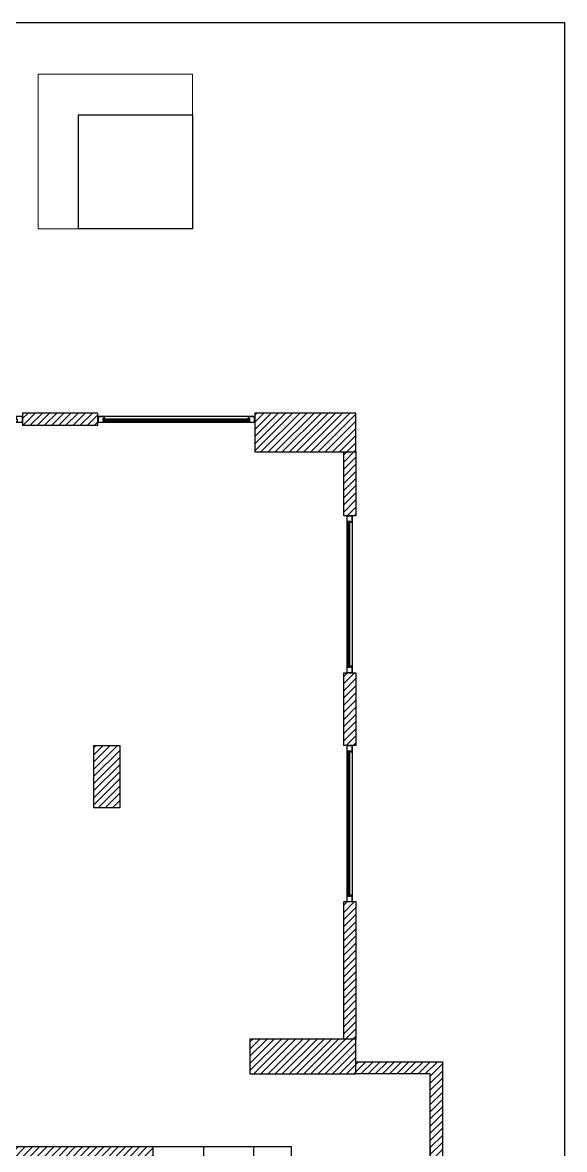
# Model space of a CAD drawing. Header units: centimetres. Extents: x 137431 to 143795, y 30587 to 33236.
# Drawn here: x 140371 to 141041, y 31843 to 33236 of the extents above; entities that cross this region are included whole.
import ezdxf

# ---------------------------------------------------------------- set-up
doc = ezdxf.new("R2010")
doc.units = ezdxf.units.CM
doc.header["$LTSCALE"] = 10
doc.header["$MEASUREMENT"] = 0
for name, color, linetype in [('141125_RT1$0$xref_4_vitrin_kaplama$0$2DCAM', 4, 'Continuous'), ('141125_RT1$0$xref_4_vitrin_kaplama$0$2DKONST2', 253, 'Continuous'), ('LP-DIMENSION_INT_100', 51, 'Continuous')]:
    doc.layers.add(name, color=color, linetype=linetype)
doc.layers.add('tefriş', color=45, linetype='Continuous', lineweight=18)
pattern_1 = [(45, (0, 2631.0174), (-4.41941738, 4.41941738), [])]

# ---------------------------------------------------------------- blocks, each defined once
blk = doc.blocks.new('ADD')
at = {"layer": 'LP-DIMENSION_INT_100'}
h = blk.add_hatch(dxfattribs=at)
h.set_pattern_fill('ANSI31', color=253, scale=50)
h.set_pattern_definition(pattern_1)
h.paths.add_polyline_path([(140186.1, 32642.4), (140150.1, 32642.4), (140150.1, 32753.4), (140186.1, 32753.4)])
h.paths.add_polyline_path([(140135.1, 32738.4), (140150.1, 32738.4), (140150.1, 32753.4), (140135.1, 32753.4)])
h.paths.add_polyline_path([(140196.1, 32738.4), (140186.1, 32738.4), (140186.1, 32753.4), (140196.1, 32753.4)])
h.paths.add_polyline_path([(140543.1, 32637.4), (140502.1, 32637.4), (140502.1, 32753.4), (140543.1, 32753.4)])
h.paths.add_polyline_path([(140492.1, 32738.4), (140502.1, 32738.4), (140502.1, 32753.4), (140492.1, 32753.4)])
h.paths.add_polyline_path([(140738.1, 32738.4), (140831.1, 32738.4), (140831.1, 32753.4), (140738.1, 32753.4)])
h.paths.add_polyline_path([(141025.1, 32705.4), (141150.1, 32705.4), (141150.1, 32753.4), (141025.1, 32753.4)])
h.paths.add_polyline_path([(141135.1, 32705.4), (141150.1, 32705.4), (141150.1, 32626.4), (141135.1, 32626.4)])
h.paths.add_polyline_path([(141135.1, 32432.4), (141150.1, 32432.4), (141150.1, 32342.4), (141135.1, 32342.4)])
h.paths.add_polyline_path([(141135.1, 32149.4), (141150.1, 32149.4), (141150.1, 31979.4), (141135.1, 31979.4)])
h.paths.add_polyline_path([(141019.1, 31936.4), (141150.1, 31936.4), (141150.1, 31979.4), (141019.1, 31979.4)])
h.paths.add_polyline_path([(140826.1, 32342.4), (140858.1, 32342.4), (140858.1, 32265.4), (140826.1, 32265.4)])
h = blk.add_hatch(dxfattribs=at)
h.set_pattern_fill('ANSI31', color=253, scale=50)
h.set_pattern_definition(pattern_1)
h.paths.add_polyline_path([(141150.1, 31936.4), (141150.1, 31951.4), (141257.1, 31951.4), (141257.1, 31456.8), (141104.1, 31456.8), (141104.1, 31471.8), (141242.1, 31471.8), (141242.1, 31936.4)])
h = blk.add_hatch(dxfattribs=at)
h.set_pattern_fill('ANSI31', color=253, scale=50)
h.set_pattern_definition([(45, (0, 878.531), (-4.41941738, 4.41941738), [])])
h.paths.add_polyline_path([(140501.1, 31567.4), (140501.1, 31846.4), (140899.1, 31846.4), (140899.1, 31831.4), (140516.1, 31831.4), (140516.1, 31567.4)])
at = {"layer": '141125_RT1$0$xref_4_vitrin_kaplama$0$2DCAM'}
for p, q in [((141017.1, 32749.1), (140839.1, 32749.1)), ((140839.4, 32742.1), (141016.8, 32742.1)), ((141138.9, 32618.1), (141138.9, 32440.7)), ((141145.9, 32440.4), (141145.9, 32618.4)), ((141138.9, 32334.1), (141138.9, 32157.7)), ((141145.9, 32157.4), (141145.9, 32334.4))]:
    blk.add_line(p, q, dxfattribs=at)
for points in [[(141018.5, 32745.8), (140837.7, 32745.8)], [(140837.7, 32743.6), (140838.7, 32743.6), (140838.7, 32745.2), (140837.7, 32745.2)], [(140837.7, 32745.2), (141018.5, 32745.2)], [(141018.5, 32743), (140837.7, 32743), (140837.7, 32743.6), (141018.5, 32743.6)], [(141018.5, 32745.2), (141017.5, 32745.2), (141017.5, 32743.6), (141018.5, 32743.6)], [(141139.8, 32439), (141139.8, 32619.8), (141140.4, 32619.8), (141140.4, 32439)], [(141140.4, 32619.8), (141140.4, 32618.8), (141142, 32618.8), (141142, 32619.8)], [(141142, 32619.8), (141142, 32439)], [(141142.6, 32439), (141142.6, 32619.8)], [(141142, 32439), (141142, 32440), (141140.4, 32440), (141140.4, 32439)], [(141139.8, 32156), (141139.8, 32335.8), (141140.4, 32335.8), (141140.4, 32156)], [(141140.4, 32335.8), (141140.4, 32334.8), (141142, 32334.8), (141142, 32335.8)], [(141142, 32335.8), (141142, 32156)], [(141142.6, 32156), (141142.6, 32335.8)], [(141142, 32156), (141142, 32157), (141140.4, 32157), (141140.4, 32156)]]:
    blk.add_lwpolyline(points, dxfattribs=at)
at = {"layer": '141125_RT1$0$xref_4_vitrin_kaplama$0$2DKONST2'}
for points in [[(140737.1, 32742.1), (140738.1, 32742.1), (140738.1, 32748.6), (140738.1, 32748.6), (140738.1, 32749.1), (140730.1, 32749.1), (140730.1, 32746.4), (140731.5, 32746.4), (140731.5, 32742.6), (140729.8, 32742.6), (140729.8, 32742.1), (140737.1, 32742.1)], [(140837.7, 32742.6), (140837.7, 32746.4), (140839.1, 32746.4), (140839.1, 32749.1), (140832.1, 32749.1), (140832.1, 32749.1), (140831.1, 32749.1), (140831.1, 32742.6), (140831.1, 32742.6), (140831.1, 32742.1), (140839.4, 32742.1), (140839.4, 32742.6)], [(140837.5, 32742.4), (140837.5, 32746.7), (140838.9, 32746.7), (140838.9, 32748.9), (140832.4, 32748.9), (140832.4, 32748.9), (140831.4, 32748.9), (140831.4, 32742.4)], [(141024.1, 32742.1), (141025.1, 32742.1), (141025.1, 32748.6), (141025.1, 32748.6), (141025.1, 32749.1), (141017.1, 32749.1), (141017.1, 32746.4), (141018.5, 32746.4), (141018.5, 32742.6), (141016.8, 32742.6), (141016.8, 32742.1), (141024.1, 32742.1)], [(141023.9, 32742.4), (141024.9, 32742.4), (141024.9, 32748.9), (141017.4, 32748.9), (141017.4, 32746.7), (141018.8, 32746.7), (141018.8, 32742.4), (141023.9, 32742.4)], [(141139.4, 32619.8), (141143.2, 32619.8), (141143.2, 32618.4), (141145.9, 32618.4), (141145.9, 32625.4), (141145.9, 32625.4), (141145.9, 32626.4), (141139.4, 32626.4), (141139.4, 32626.4), (141138.9, 32626.4), (141138.9, 32618.1), (141139.4, 32618.1)], [(141139.1, 32620), (141143.4, 32620), (141143.4, 32618.6), (141145.6, 32618.6), (141145.6, 32625.1), (141145.6, 32625.1), (141145.6, 32626.1), (141139.1, 32626.1)], [(141138.9, 32433.4), (141138.9, 32432.4), (141145.4, 32432.4), (141145.4, 32432.4), (141145.9, 32432.4), (141145.9, 32440.4), (141143.2, 32440.4), (141143.2, 32439), (141139.4, 32439), (141139.4, 32440.7), (141138.9, 32440.7), (141138.9, 32433.4)], [(141139.1, 32433.6), (141139.1, 32432.6), (141145.6, 32432.6), (141145.6, 32440.1), (141143.4, 32440.1), (141143.4, 32438.7), (141139.1, 32438.7), (141139.1, 32433.6)], [(141139.4, 32335.8), (141143.2, 32335.8), (141143.2, 32334.4), (141145.9, 32334.4), (141145.9, 32341.4), (141145.9, 32341.4), (141145.9, 32342.4), (141139.4, 32342.4), (141139.4, 32342.4), (141138.9, 32342.4), (141138.9, 32334.1), (141139.4, 32334.1)], [(141139.1, 32336), (141143.4, 32336), (141143.4, 32334.6), (141145.6, 32334.6), (141145.6, 32341.1), (141145.6, 32341.1), (141145.6, 32342.1), (141139.1, 32342.1)], [(141138.9, 32150.4), (141138.9, 32149.4), (141145.4, 32149.4), (141145.4, 32149.4), (141145.9, 32149.4), (141145.9, 32157.4), (141143.2, 32157.4), (141143.2, 32156), (141139.4, 32156), (141139.4, 32157.7), (141138.9, 32157.7), (141138.9, 32150.4)], [(141139.1, 32150.6), (141139.1, 32149.6), (141145.6, 32149.6), (141145.6, 32157.1), (141143.4, 32157.1), (141143.4, 32155.7), (141139.1, 32155.7), (141139.1, 32150.6)]]:
    blk.add_lwpolyline(points, close=True, dxfattribs=at)
at = {"layer": 'LP-DIMENSION_INT_100', "color": 2}
for points in [[(139940.1, 32753.4), (139940.1, 33236.4), (141408.1, 33236.4), (141408.1, 31667.4)], [(141150.1, 31936.4), (141150.1, 31951.4), (141257.1, 31951.4), (141257.1, 31456.8), (141104.1, 31456.8), (141104.1, 31471.8), (141242.1, 31471.8), (141242.1, 31471.8), (141242.1, 31471.8), (141242.1, 31936.4), (141150.1, 31936.4)], [(141024.1, 31645.4), (141024.1, 31846.4), (141070.1, 31846.4), (141070.1, 31644.4)], [(141242.1, 31846.4), (141242.1, 31636.4)]]:
    blk.add_lwpolyline(points, dxfattribs=at)
for points in [[(140807.1, 33122.4), (140948.1, 33122.4), (140948.1, 32981.4), (140807.1, 32981.4)], [(140738.1, 32738.4), (140831.1, 32738.4), (140831.1, 32753.4), (140738.1, 32753.4)], [(141025.1, 32705.4), (141150.1, 32705.4), (141150.1, 32753.4), (141025.1, 32753.4)], [(141135.1, 32705.4), (141150.1, 32705.4), (141150.1, 32626.4), (141135.1, 32626.4)], [(141135.1, 32432.4), (141150.1, 32432.4), (141150.1, 32342.4), (141135.1, 32342.4)], [(140826.1, 32342.4), (140858.1, 32342.4), (140858.1, 32265.4), (140826.1, 32265.4)], [(141135.1, 32149.4), (141150.1, 32149.4), (141150.1, 31979.4), (141135.1, 31979.4)], [(141019.1, 31936.4), (141150.1, 31936.4), (141150.1, 31979.4), (141019.1, 31979.4)], [(140501.1, 31567.4), (140501.1, 31846.4), (140899.1, 31846.4), (140899.1, 31831.4), (140516.1, 31831.4), (140516.1, 31567.4)]]:
    blk.add_lwpolyline(points, close=True, dxfattribs=at)
at = {"layer": 'LP-DIMENSION_INT_100', "color": 253}
for points in [[(140899.1, 31846.4), (140899.1, 31639.4), (141024.1, 31639.4), (141024.1, 31846.4), (141024.1, 31846.4), (141024.1, 31846.4)], [(140899.1, 31846.4), (141024.1, 31846.4)], [(140961.6, 31846.4), (140961.6, 31639.4)]]:
    blk.add_lwpolyline(points, dxfattribs=at)

msp = doc.modelspace()

# ---------------------------------------------------------------- linework, layer by layer
at = {"layer": 'tefriş'}
msp.add_lwpolyline([(140581.3, 33122.4), (140581.3, 33172.4), (140390.3, 33172.4), (140390.3, 32981.4), (140440.3, 32981.4), (140440.3, 33122.4), (140581.3, 33122.4)], dxfattribs=at)

# ---------------------------------------------------------------- block references
at = {"layer": 'LP-DIMENSION_INT_100', "color": 2}
msp.add_blockref('ADD', (-366.8, 0), dxfattribs=at)

doc.saveas('drawing.dxf')
